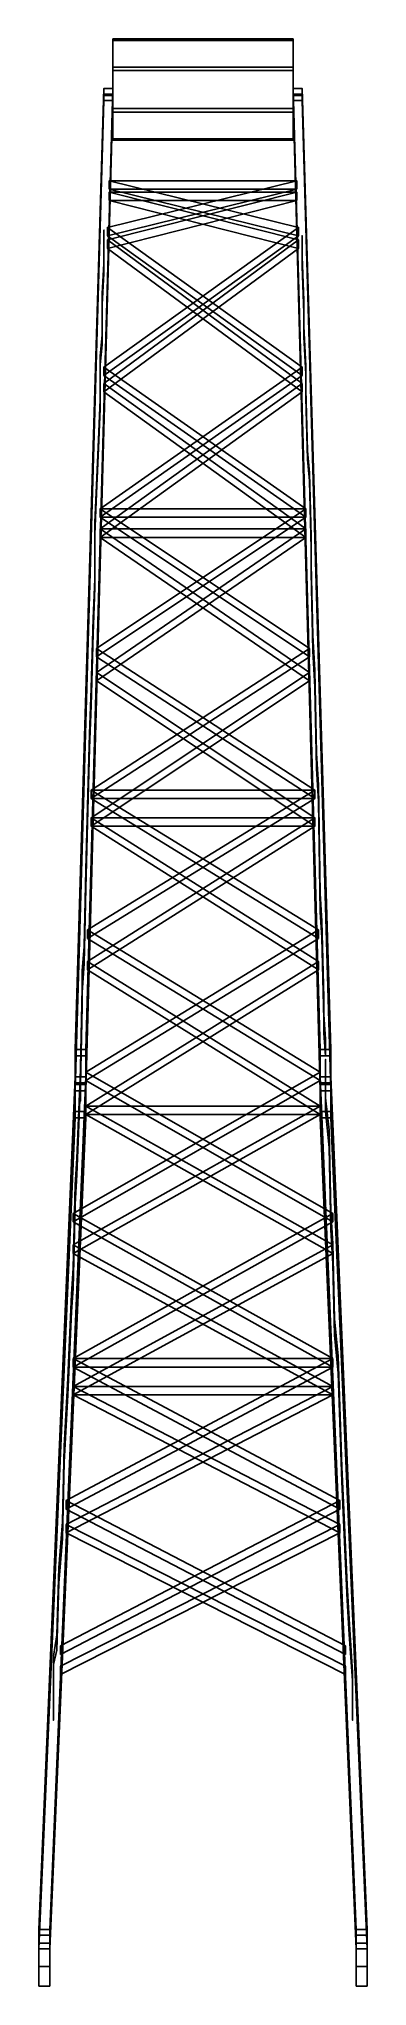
# Model space of a CAD drawing. Extents: x -0.9 to 0.9, y -0.2 to 10.7.
import ezdxf

# ---------------------------------------------------------------- set-up
doc = ezdxf.new("R2010")
doc.units = 0
doc.layers.add('ARM', color=3, linetype='CONTINUOUS')

msp = doc.modelspace()

# ---------------------------------------------------------------- linework, layer by layer
at = {"layer": 'ARM'}
for points in [[(-0.5, 10.648, 3.745), (-0.5, 10.48, 3.588), (-0.5, 10.25, 3.597), (-0.5, 10.656, 3.975)], [(-0.5, 10.656, 3.975), (-0.5, 10.25, 3.597), (-0.5, 10.094, 3.764), (-0.5, 10.499, 4.142)], [(-0.5, 10.648, 3.745), (-0.5, 10.656, 3.975), (0.5, 10.656, 3.975), (0.5, 10.648, 3.745)], [(-0.5, 10.656, 3.975), (-0.5, 10.499, 4.142), (0.5, 10.499, 4.142), (0.5, 10.656, 3.975)], [(-0.5, 10.48, 3.588), (-0.5, 10.648, 3.745), (0.5, 10.648, 3.745), (0.5, 10.48, 3.588)], [(0.5, 10.656, 3.975), (0.5, 10.102, 3.994), (0.5, 10.094, 3.764), (0.5, 10.648, 3.745)], [(0.5, 10.499, 4.142), (0.5, 10.27, 4.15), (0.5, 10.102, 3.994), (0.5, 10.656, 3.975)], [(0.5, 10.648, 3.745), (0.5, 10.094, 3.764), (0.5, 10.25, 3.597), (0.5, 10.48, 3.588)], [(-0.5, 10.499, 4.142), (-0.5, 10.094, 3.764), (-0.5, 10.102, 3.994), (-0.5, 10.27, 4.15)], [(-0.5, 10.499, 4.142), (-0.5, 10.27, 4.15), (0.5, 10.27, 4.15), (0.5, 10.499, 4.142)], [(-0.5, 10.381, 3.797), (-0.65, 5.045, 1.535), (-0.71, 5.045, 1.535), (-0.55, 10.381, 3.797)], [(-0.55, 10.381, 3.797), (-0.71, 5.045, 1.535), (-0.71, 5.01, 1.629), (-0.55, 10.349, 3.881)], [(-0.65, 5.01, 1.629), (-0.65, 5.045, 1.535), (-0.5, 10.381, 3.797), (-0.5, 10.349, 3.881)], [(-0.5, 10.349, 3.881), (-0.5, 10.381, 3.797), (-0.55, 10.381, 3.797), (-0.55, 10.349, 3.881)], [(-0.5, 10.25, 3.597), (-0.5, 10.48, 3.588), (0.5, 10.48, 3.588), (0.5, 10.25, 3.597)], [(0.55, 10.381, 3.797), (0.71, 5.045, 1.535), (0.65, 5.045, 1.535), (0.5, 10.381, 3.797)], [(0.65, 5.045, 1.535), (0.65, 5.01, 1.629), (0.5, 10.349, 3.881), (0.5, 10.381, 3.797)], [(0.5, 10.381, 3.797), (0.5, 10.349, 3.881), (0.55, 10.349, 3.881), (0.55, 10.381, 3.797)], [(0.55, 10.349, 3.881), (0.71, 5.01, 1.629), (0.71, 5.045, 1.535), (0.55, 10.381, 3.797)], [(-0.55, 10.349, 3.881), (-0.71, 5.01, 1.629), (-0.65, 5.01, 1.629), (-0.5, 10.349, 3.881)], [(-0.5, 10.342, 3.9), (-0.65, 4.852, 2.05), (-0.71, 4.852, 2.05), (-0.55, 10.342, 3.9)], [(-0.55, 10.342, 3.9), (-0.71, 4.852, 2.05), (-0.71, 4.817, 2.144), (-0.55, 10.314, 3.975)], [(-0.55, 10.314, 3.975), (-0.71, 4.817, 2.144), (-0.65, 4.817, 2.144), (-0.5, 10.314, 3.975)], [(-0.65, 4.817, 2.144), (-0.65, 4.852, 2.05), (-0.5, 10.342, 3.9), (-0.5, 10.314, 3.975)], [(-0.5, 10.314, 3.975), (-0.5, 10.342, 3.9), (-0.55, 10.342, 3.9), (-0.55, 10.314, 3.975)], [(-0.5, 10.27, 4.15), (-0.5, 10.102, 3.994), (0.5, 10.102, 3.994), (0.5, 10.27, 4.15)], [(0.5, 10.349, 3.881), (0.65, 5.01, 1.629), (0.71, 5.01, 1.629), (0.55, 10.349, 3.881)], [(0.55, 10.342, 3.9), (0.71, 4.852, 2.05), (0.65, 4.852, 2.05), (0.5, 10.342, 3.9)], [(0.65, 4.852, 2.05), (0.65, 4.817, 2.144), (0.5, 10.314, 3.975), (0.5, 10.342, 3.9)], [(0.5, 10.342, 3.9), (0.5, 10.314, 3.975), (0.55, 10.314, 3.975), (0.55, 10.342, 3.9)], [(0.5, 10.314, 3.975), (0.65, 4.817, 2.144), (0.71, 4.817, 2.144), (0.55, 10.314, 3.975)], [(0.55, 10.314, 3.975), (0.71, 4.817, 2.144), (0.71, 4.852, 2.05), (0.55, 10.342, 3.9)], [(-0.5, 10.094, 3.764), (-0.5, 10.25, 3.597), (0.5, 10.25, 3.597), (0.5, 10.094, 3.764)], [(-0.5, 10.102, 3.994), (-0.5, 10.094, 3.764), (0.5, 10.094, 3.764), (0.5, 10.102, 3.994)], [(0.52, 9.822, 3.577), (0.52, 9.869, 3.595), (-0.53, 9.61, 3.488), (-0.53, 9.563, 3.47)], [(-0.53, 9.563, 3.47), (-0.53, 9.61, 3.488), (0.52, 9.869, 3.595), (0.52, 9.822, 3.577)], [(0.52, 9.822, 3.577), (0.52, 9.869, 3.595), (-0.52, 9.869, 3.595), (-0.52, 9.822, 3.577)], [(-0.52, 9.822, 3.577), (-0.52, 9.869, 3.595), (0.52, 9.869, 3.595), (0.52, 9.822, 3.577)], [(-0.52, 9.822, 3.577), (-0.52, 9.869, 3.595), (0.53, 9.61, 3.488), (0.53, 9.563, 3.47)], [(0.53, 9.563, 3.47), (0.53, 9.61, 3.488), (-0.52, 9.869, 3.595), (-0.52, 9.822, 3.577)], [(0.52, 9.759, 3.746), (0.52, 9.806, 3.764), (-0.53, 9.54, 3.675), (-0.53, 9.493, 3.657)], [(-0.53, 9.493, 3.657), (-0.53, 9.54, 3.675), (0.52, 9.806, 3.764), (0.52, 9.759, 3.746)], [(-0.52, 9.759, 3.746), (-0.52, 9.806, 3.764), (0.53, 9.54, 3.675), (0.53, 9.493, 3.657)], [(0.53, 9.493, 3.657), (0.53, 9.54, 3.675), (-0.52, 9.806, 3.764), (-0.52, 9.759, 3.746)], [(0.52, 9.759, 3.746), (0.52, 9.806, 3.764), (-0.52, 9.806, 3.764), (-0.52, 9.759, 3.746)], [(-0.52, 9.759, 3.746), (-0.52, 9.806, 3.764), (0.52, 9.806, 3.764), (0.52, 9.759, 3.746)], [(0.53, 9.563, 3.47), (0.53, 9.61, 3.488), (-0.55, 8.834, 3.165), (-0.55, 8.787, 3.148)], [(-0.55, 8.787, 3.148), (-0.55, 8.834, 3.165), (0.53, 9.61, 3.488), (0.53, 9.563, 3.47)], [(-0.55, 9.548, 3.539), (-0.55, 9.595, 3.557), (-0.55, 9.41, 3.594), (-0.55, 9.354, 3.573)], [(-0.55, 9.354, 3.573), (-0.55, 9.41, 3.594), (-0.55, 9.595, 3.557), (-0.55, 9.548, 3.539)], [(0.53, 9.493, 3.657), (0.53, 9.54, 3.675), (-0.55, 8.743, 3.409), (-0.55, 8.696, 3.391)], [(-0.55, 8.696, 3.391), (-0.55, 8.743, 3.409), (0.53, 9.54, 3.675), (0.53, 9.493, 3.657)], [(-0.53, 9.563, 3.47), (-0.53, 9.61, 3.488), (0.55, 8.834, 3.165), (0.55, 8.787, 3.148)], [(0.55, 8.787, 3.148), (0.55, 8.834, 3.165), (-0.53, 9.61, 3.488), (-0.53, 9.563, 3.47)], [(-0.53, 9.493, 3.657), (-0.53, 9.54, 3.675), (0.55, 8.743, 3.409), (0.55, 8.696, 3.391)], [(0.55, 8.696, 3.391), (0.55, 8.743, 3.409), (-0.53, 9.54, 3.675), (-0.53, 9.493, 3.657)], [(0.55, 9.392, 3.47), (0.55, 9.449, 3.491), (0.55, 9.564, 3.641), (0.55, 9.517, 3.623)], [(0.55, 9.517, 3.623), (0.55, 9.564, 3.641), (0.55, 9.449, 3.491), (0.55, 9.392, 3.47)], [(-0.55, 9.41, 3.594), (-0.55, 9.354, 3.573), (-0.56, 9.181, 3.38), (-0.56, 9.243, 3.414)], [(-0.56, 9.243, 3.414), (-0.56, 9.181, 3.38), (-0.55, 9.354, 3.573), (-0.55, 9.41, 3.594)], [(0.56, 9.204, 3.517), (0.56, 9.135, 3.502), (0.55, 9.392, 3.47), (0.55, 9.449, 3.491)], [(0.55, 9.449, 3.491), (0.55, 9.392, 3.47), (0.56, 9.135, 3.502), (0.56, 9.204, 3.517)], [(-0.56, 8.957, 3.435), (-0.56, 9.013, 3.456), (-0.56, 9.243, 3.414), (-0.56, 9.181, 3.38)], [(-0.56, 9.181, 3.38), (-0.56, 9.243, 3.414), (-0.56, 9.013, 3.456), (-0.56, 8.957, 3.435)], [(0.56, 9.135, 3.502), (0.56, 9.204, 3.517), (0.56, 9.059, 3.335), (0.56, 9.003, 3.314)], [(0.56, 9.003, 3.314), (0.56, 9.059, 3.335), (0.56, 9.204, 3.517), (0.56, 9.135, 3.502)], [(-0.57, 8.894, 3.262), (-0.57, 8.847, 3.245), (-0.56, 8.957, 3.435), (-0.56, 9.013, 3.456)], [(-0.56, 9.013, 3.456), (-0.56, 8.957, 3.435), (-0.57, 8.847, 3.245), (-0.57, 8.894, 3.262)], [(0.56, 9.059, 3.335), (0.56, 9.003, 3.314), (0.57, 8.794, 3.385), (0.57, 8.841, 3.403)], [(0.57, 8.841, 3.403), (0.57, 8.794, 3.385), (0.56, 9.003, 3.314), (0.56, 9.059, 3.335)], [(-0.57, 8.847, 3.245), (-0.57, 8.894, 3.262), (-0.57, 8.654, 3.333), (-0.57, 8.603, 3.325)], [(-0.57, 8.603, 3.325), (-0.57, 8.654, 3.333), (-0.57, 8.894, 3.262), (-0.57, 8.847, 3.245)], [(-0.57, 8.001, 2.822), (-0.57, 8.048, 2.839), (0.55, 8.834, 3.165), (0.55, 8.787, 3.148)], [(0.55, 8.787, 3.148), (0.55, 8.834, 3.165), (-0.57, 8.048, 2.839), (-0.57, 8.001, 2.822)], [(-0.55, 8.787, 3.148), (-0.55, 8.834, 3.165), (0.57, 8.048, 2.839), (0.57, 8.001, 2.822)], [(0.57, 8.001, 2.822), (0.57, 8.048, 2.839), (-0.55, 8.834, 3.165), (-0.55, 8.787, 3.148)], [(0.57, 8.663, 3.165), (0.57, 8.71, 3.183), (0.57, 8.841, 3.403), (0.57, 8.794, 3.385)], [(0.57, 8.794, 3.385), (0.57, 8.841, 3.403), (0.57, 8.71, 3.183), (0.57, 8.663, 3.165)], [(-0.58, 8.432, 3.068), (-0.58, 8.385, 3.051), (-0.57, 8.603, 3.325), (-0.57, 8.654, 3.333)], [(-0.57, 8.654, 3.333), (-0.57, 8.603, 3.325), (-0.58, 8.385, 3.051), (-0.58, 8.432, 3.068)], [(-0.57, 7.889, 3.122), (-0.57, 7.936, 3.139), (0.55, 8.743, 3.409), (0.55, 8.696, 3.391)], [(0.55, 8.696, 3.391), (0.55, 8.743, 3.409), (-0.57, 7.936, 3.139), (-0.57, 7.889, 3.122)], [(-0.55, 8.696, 3.391), (-0.55, 8.743, 3.409), (0.57, 7.936, 3.139), (0.57, 7.889, 3.122)], [(0.57, 7.889, 3.122), (0.57, 7.936, 3.139), (-0.55, 8.743, 3.409), (-0.55, 8.696, 3.391)], [(0.57, 8.71, 3.183), (0.57, 8.663, 3.165), (0.58, 8.322, 3.22), (0.58, 8.369, 3.237)], [(0.58, 8.369, 3.237), (0.58, 8.322, 3.22), (0.57, 8.663, 3.165), (0.57, 8.71, 3.183)], [(-0.58, 8.385, 3.051), (-0.58, 8.432, 3.068), (-0.59, 8.178, 3.176), (-0.59, 8.132, 3.159)], [(-0.59, 8.132, 3.159), (-0.59, 8.178, 3.176), (-0.58, 8.432, 3.068), (-0.58, 8.385, 3.051)], [(0.58, 8.322, 3.22), (0.58, 8.369, 3.237), (0.59, 8.248, 2.989), (0.59, 8.202, 2.972)], [(0.59, 8.202, 2.972), (0.59, 8.248, 2.989), (0.58, 8.369, 3.237), (0.58, 8.322, 3.22)], [(0.59, 8.248, 2.989), (0.59, 8.202, 2.972), (0.6, 7.828, 3.056), (0.6, 7.894, 3.081)], [(0.6, 7.894, 3.081), (0.6, 7.828, 3.056), (0.59, 8.202, 2.972), (0.59, 8.248, 2.989)], [(-0.59, 8.178, 3.176), (-0.59, 8.132, 3.159), (-0.6, 7.905, 2.85), (-0.6, 7.971, 2.875)], [(-0.6, 7.971, 2.875), (-0.6, 7.905, 2.85), (-0.59, 8.132, 3.159), (-0.59, 8.178, 3.176)], [(0.57, 8.001, 2.822), (0.57, 8.048, 2.839), (-0.59, 7.272, 2.517), (-0.59, 7.225, 2.5)], [(-0.59, 7.225, 2.5), (-0.59, 7.272, 2.517), (0.57, 8.048, 2.839), (0.57, 8.001, 2.822)], [(-0.57, 8.001, 2.822), (-0.57, 8.048, 2.839), (0.57, 8.048, 2.839), (0.57, 8.001, 2.822)], [(0.57, 8.001, 2.822), (0.57, 8.048, 2.839), (-0.57, 8.048, 2.839), (-0.57, 8.001, 2.822)], [(-0.57, 8.001, 2.822), (-0.57, 8.048, 2.839), (0.59, 7.272, 2.517), (0.59, 7.225, 2.5)], [(0.59, 7.225, 2.5), (0.59, 7.272, 2.517), (-0.57, 8.048, 2.839), (-0.57, 8.001, 2.822)], [(-0.6, 7.905, 2.85), (-0.6, 7.971, 2.875), (-0.6, 7.656, 3.003), (-0.6, 7.609, 2.985)], [(-0.6, 7.609, 2.985), (-0.6, 7.656, 3.003), (-0.6, 7.971, 2.875), (-0.6, 7.905, 2.85)], [(0.57, 7.889, 3.122), (0.57, 7.936, 3.139), (-0.59, 7.139, 2.873), (-0.59, 7.092, 2.856)], [(-0.59, 7.092, 2.856), (-0.59, 7.139, 2.873), (0.57, 7.936, 3.139), (0.57, 7.889, 3.122)], [(-0.57, 7.889, 3.122), (-0.57, 7.936, 3.139), (0.59, 7.139, 2.873), (0.59, 7.092, 2.856)], [(0.59, 7.092, 2.856), (0.59, 7.139, 2.873), (-0.57, 7.936, 3.139), (-0.57, 7.889, 3.122)], [(-0.57, 7.889, 3.122), (-0.57, 7.936, 3.139), (0.57, 7.936, 3.139), (0.57, 7.889, 3.122)], [(0.57, 7.889, 3.122), (0.57, 7.936, 3.139), (-0.57, 7.936, 3.139), (-0.57, 7.889, 3.122)], [(0.6, 7.693, 2.76), (0.6, 7.74, 2.778), (0.6, 7.894, 3.081), (0.6, 7.828, 3.056)], [(0.6, 7.828, 3.056), (0.6, 7.894, 3.081), (0.6, 7.74, 2.778), (0.6, 7.693, 2.76)], [(0.6, 7.74, 2.778), (0.6, 7.693, 2.76), (0.61, 7.259, 2.865), (0.61, 7.344, 2.896)], [(0.61, 7.344, 2.896), (0.61, 7.259, 2.865), (0.6, 7.693, 2.76), (0.6, 7.74, 2.778)], [(-0.61, 7.438, 2.643), (-0.61, 7.354, 2.612), (-0.6, 7.609, 2.985), (-0.6, 7.656, 3.003)], [(-0.6, 7.656, 3.003), (-0.6, 7.609, 2.985), (-0.61, 7.354, 2.612), (-0.61, 7.438, 2.643)], [(-0.61, 7.354, 2.612), (-0.61, 7.438, 2.643), (-0.62, 7.05, 2.797), (-0.62, 6.956, 2.762)], [(-0.62, 6.956, 2.762), (-0.62, 7.05, 2.797), (-0.61, 7.438, 2.643), (-0.61, 7.354, 2.612)], [(-0.62, 6.439, 2.174), (-0.62, 6.486, 2.191), (0.59, 7.272, 2.517), (0.59, 7.225, 2.5)], [(0.59, 7.225, 2.5), (0.59, 7.272, 2.517), (-0.62, 6.486, 2.191), (-0.62, 6.439, 2.174)], [(-0.59, 7.225, 2.5), (-0.59, 7.272, 2.517), (0.62, 6.486, 2.191), (0.62, 6.439, 2.174)], [(0.62, 6.439, 2.174), (0.62, 6.486, 2.191), (-0.59, 7.272, 2.517), (-0.59, 7.225, 2.5)], [(0.61, 7.259, 2.865), (0.61, 7.344, 2.896), (0.62, 7.151, 2.525), (0.62, 7.058, 2.49)], [(0.62, 7.058, 2.49), (0.62, 7.151, 2.525), (0.61, 7.344, 2.896), (0.61, 7.259, 2.865)], [(-0.62, 6.285, 2.586), (-0.62, 6.332, 2.604), (0.59, 7.139, 2.873), (0.59, 7.092, 2.856)], [(0.59, 7.092, 2.856), (0.59, 7.139, 2.873), (-0.62, 6.332, 2.604), (-0.62, 6.285, 2.586)], [(-0.59, 7.092, 2.856), (-0.59, 7.139, 2.873), (0.62, 6.332, 2.604), (0.62, 6.285, 2.586)], [(0.62, 6.285, 2.586), (0.62, 6.332, 2.604), (-0.59, 7.139, 2.873), (-0.59, 7.092, 2.856)], [(0.63, 6.69, 2.673), (0.63, 6.606, 2.642), (0.62, 7.058, 2.49), (0.62, 7.151, 2.525)], [(0.62, 7.151, 2.525), (0.62, 7.058, 2.49), (0.63, 6.606, 2.642), (0.63, 6.69, 2.673)], [(-0.63, 6.799, 2.383), (-0.63, 6.718, 2.342), (-0.62, 6.956, 2.762), (-0.62, 7.05, 2.797)], [(-0.62, 7.05, 2.797), (-0.62, 6.956, 2.762), (-0.63, 6.718, 2.342), (-0.63, 6.799, 2.383)], [(-0.63, 6.718, 2.342), (-0.63, 6.799, 2.383), (-0.64, 6.396, 2.574), (-0.64, 6.303, 2.539)], [(-0.64, 6.303, 2.539), (-0.64, 6.396, 2.574), (-0.63, 6.799, 2.383), (-0.63, 6.718, 2.342)], [(0.64, 6.422, 2.221), (0.64, 6.516, 2.256), (0.63, 6.69, 2.673), (0.63, 6.606, 2.642)], [(0.63, 6.606, 2.642), (0.63, 6.69, 2.673), (0.64, 6.516, 2.256), (0.64, 6.422, 2.221)], [(-0.64, 5.663, 1.852), (-0.64, 5.71, 1.869), (0.62, 6.486, 2.191), (0.62, 6.439, 2.174)], [(0.62, 6.439, 2.174), (0.62, 6.486, 2.191), (-0.64, 5.71, 1.869), (-0.64, 5.663, 1.852)], [(-0.62, 6.439, 2.174), (-0.62, 6.486, 2.191), (0.64, 5.71, 1.869), (0.64, 5.663, 1.852)], [(0.64, 5.663, 1.852), (0.64, 5.71, 1.869), (-0.62, 6.486, 2.191), (-0.62, 6.439, 2.174)], [(0.62, 6.439, 2.174), (0.62, 6.486, 2.191), (-0.62, 6.486, 2.191), (-0.62, 6.439, 2.174)], [(-0.62, 6.439, 2.174), (-0.62, 6.486, 2.191), (0.62, 6.486, 2.191), (0.62, 6.439, 2.174)], [(0.65, 5.912, 2.414), (0.65, 5.809, 2.376), (0.64, 6.422, 2.221), (0.64, 6.516, 2.256)], [(0.64, 6.516, 2.256), (0.64, 6.422, 2.221), (0.65, 5.809, 2.376), (0.65, 5.912, 2.414)], [(-0.64, 6.396, 2.574), (-0.64, 6.303, 2.539), (-0.65, 5.942, 2.02), (-0.65, 6.045, 2.058)], [(-0.65, 6.045, 2.058), (-0.65, 5.942, 2.02), (-0.64, 6.303, 2.539), (-0.64, 6.396, 2.574)], [(-0.64, 5.488, 2.32), (-0.64, 5.535, 2.337), (0.62, 6.332, 2.604), (0.62, 6.285, 2.586)], [(0.62, 6.285, 2.586), (0.62, 6.332, 2.604), (-0.64, 5.535, 2.337), (-0.64, 5.488, 2.32)], [(0.62, 6.285, 2.586), (0.62, 6.332, 2.604), (-0.62, 6.332, 2.604), (-0.62, 6.285, 2.586)], [(-0.62, 6.285, 2.586), (-0.62, 6.332, 2.604), (0.62, 6.332, 2.604), (0.62, 6.285, 2.586)], [(-0.62, 6.285, 2.586), (-0.62, 6.332, 2.604), (0.64, 5.535, 2.337), (0.64, 5.488, 2.32)], [(0.64, 5.488, 2.32), (0.64, 5.535, 2.337), (-0.62, 6.332, 2.604), (-0.62, 6.285, 2.586)], [(-0.65, 5.942, 2.02), (-0.65, 6.045, 2.058), (-0.66, 5.618, 2.315), (-0.66, 5.524, 2.28)], [(-0.66, 5.524, 2.28), (-0.66, 5.618, 2.315), (-0.65, 6.045, 2.058), (-0.65, 5.942, 2.02)], [(0.66, 5.668, 1.896), (0.66, 5.758, 1.94), (0.65, 5.912, 2.414), (0.65, 5.809, 2.376)], [(0.65, 5.809, 2.376), (0.65, 5.912, 2.414), (0.66, 5.758, 1.94), (0.66, 5.668, 1.896)], [(0.67, 5.333, 2.219), (0.67, 5.212, 2.174), (0.66, 5.668, 1.896), (0.66, 5.758, 1.94)], [(0.66, 5.758, 1.94), (0.66, 5.668, 1.896), (0.67, 5.212, 2.174), (0.67, 5.333, 2.219)], [(0.64, 5.663, 1.852), (0.64, 5.71, 1.869), (-0.65, 4.921, 1.553), (-0.65, 4.874, 1.535)], [(-0.65, 4.874, 1.535), (-0.65, 4.921, 1.553), (0.64, 5.71, 1.869), (0.64, 5.663, 1.852)], [(0.65, 4.874, 1.535), (0.65, 4.921, 1.553), (-0.64, 5.71, 1.869), (-0.64, 5.663, 1.852)], [(-0.64, 5.663, 1.852), (-0.64, 5.71, 1.869), (0.65, 4.921, 1.553), (0.65, 4.874, 1.535)], [(-0.67, 5.484, 1.817), (-0.67, 5.362, 1.771), (-0.66, 5.524, 2.28), (-0.66, 5.618, 2.315)], [(-0.66, 5.618, 2.315), (-0.66, 5.524, 2.28), (-0.67, 5.362, 1.771), (-0.67, 5.484, 1.817)], [(0.64, 5.488, 2.32), (0.64, 5.535, 2.337), (-0.65, 4.732, 2.059), (-0.65, 4.685, 2.041)], [(-0.65, 4.685, 2.041), (-0.65, 4.732, 2.059), (0.64, 5.535, 2.337), (0.64, 5.488, 2.32)], [(0.65, 4.685, 2.041), (0.65, 4.732, 2.059), (-0.64, 5.535, 2.337), (-0.64, 5.488, 2.32)], [(-0.64, 5.488, 2.32), (-0.64, 5.535, 2.337), (0.65, 4.732, 2.059), (0.65, 4.685, 2.041)], [(-0.67, 5.287, 1.743), (-0.67, 5.39, 1.782), (-0.68, 4.946, 2.085), (-0.68, 4.852, 2.05)], [(-0.68, 4.852, 2.05), (-0.68, 4.946, 2.085), (-0.67, 5.39, 1.782), (-0.67, 5.287, 1.743)], [(0.67, 5.137, 2.146), (0.67, 5.24, 2.184), (0.68, 5.103, 1.664), (0.68, 5.01, 1.629)], [(0.68, 5.01, 1.629), (0.68, 5.103, 1.664), (0.67, 5.24, 2.184), (0.67, 5.137, 2.146)], [(-0.65, 5.045, 1.535), (-0.65, 4.895, 1.479), (-0.71, 4.895, 1.479), (-0.71, 5.045, 1.535)], [(-0.71, 4.895, 1.479), (-0.71, 4.86, 1.573), (-0.71, 5.01, 1.629), (-0.71, 5.045, 1.535)], [(-0.71, 5.01, 1.629), (-0.71, 4.86, 1.573), (-0.65, 4.86, 1.573), (-0.65, 5.01, 1.629)], [(-0.68, 4.759, 2.015), (-0.68, 4.833, 2.043), (-0.68, 4.991, 1.622), (-0.68, 4.916, 1.594)], [(-0.68, 4.916, 1.594), (-0.68, 4.991, 1.622), (-0.68, 4.833, 2.043), (-0.68, 4.759, 2.015)], [(-0.65, 5.01, 1.629), (-0.65, 4.86, 1.573), (-0.65, 4.895, 1.479), (-0.65, 5.045, 1.535)], [(0.71, 5.045, 1.535), (0.71, 4.895, 1.479), (0.65, 4.895, 1.479), (0.65, 5.045, 1.535)], [(0.65, 5.045, 1.535), (0.65, 4.895, 1.479), (0.65, 4.86, 1.573), (0.65, 5.01, 1.629)], [(0.65, 5.01, 1.629), (0.65, 4.86, 1.573), (0.71, 4.86, 1.573), (0.71, 5.01, 1.629)], [(0.68, 4.916, 1.594), (0.68, 4.991, 1.622), (0.68, 4.833, 2.043), (0.68, 4.759, 2.015)], [(0.68, 4.759, 2.015), (0.68, 4.833, 2.043), (0.68, 4.991, 1.622), (0.68, 4.916, 1.594)], [(0.71, 4.86, 1.573), (0.71, 4.895, 1.479), (0.71, 5.045, 1.535), (0.71, 5.01, 1.629)], [(-0.91, 0.161, -0.109), (-0.71, 4.895, 1.479), (-0.65, 4.895, 1.479), (-0.85, 0.161, -0.109)], [(-0.71, 4.86, 1.573), (-0.71, 4.895, 1.479), (-0.91, 0.161, -0.109), (-0.91, 0.13, -0.025)], [(-0.85, 0.161, -0.109), (-0.65, 4.895, 1.479), (-0.65, 4.86, 1.573), (-0.85, 0.13, -0.025)], [(-0.72, 4.09, 1.263), (-0.72, 4.136, 1.281), (0.65, 4.921, 1.553), (0.65, 4.874, 1.535)], [(0.65, 4.874, 1.535), (0.65, 4.921, 1.553), (-0.72, 4.136, 1.281), (-0.72, 4.09, 1.263)], [(-0.7, 4.35, 1.852), (-0.7, 4.44, 1.896), (-0.68, 4.935, 1.601), (-0.68, 4.86, 1.573)], [(-0.68, 4.86, 1.573), (-0.68, 4.935, 1.601), (-0.7, 4.44, 1.896), (-0.7, 4.35, 1.852)], [(-0.65, 4.874, 1.535), (-0.65, 4.921, 1.553), (0.72, 4.136, 1.281), (0.72, 4.09, 1.263)], [(0.72, 4.09, 1.263), (0.72, 4.136, 1.281), (-0.65, 4.921, 1.553), (-0.65, 4.874, 1.535)], [(0.85, 0.161, -0.109), (0.65, 4.895, 1.479), (0.71, 4.895, 1.479), (0.91, 0.161, -0.109)], [(0.85, 0.13, -0.025), (0.65, 4.86, 1.573), (0.65, 4.895, 1.479), (0.85, 0.161, -0.109)], [(0.71, 4.895, 1.479), (0.71, 4.86, 1.573), (0.91, 0.13, -0.025), (0.91, 0.161, -0.109)], [(-0.85, 0.13, -0.025), (-0.65, 4.86, 1.573), (-0.71, 4.86, 1.573), (-0.91, 0.13, -0.025)], [(-0.71, 4.702, 1.994), (-0.71, 4.667, 2.088), (-0.71, 4.817, 2.144), (-0.71, 4.852, 2.05)], [(-0.65, 4.852, 2.05), (-0.65, 4.702, 1.994), (-0.71, 4.702, 1.994), (-0.71, 4.852, 2.05)], [(-0.71, 4.817, 2.144), (-0.71, 4.667, 2.088), (-0.65, 4.667, 2.088), (-0.65, 4.817, 2.144)], [(-0.65, 4.817, 2.144), (-0.65, 4.667, 2.088), (-0.65, 4.702, 1.994), (-0.65, 4.852, 2.05)], [(0.91, 0.13, -0.025), (0.71, 4.86, 1.573), (0.65, 4.86, 1.573), (0.85, 0.13, -0.025)], [(0.71, 4.852, 2.05), (0.71, 4.702, 1.994), (0.65, 4.702, 1.994), (0.65, 4.852, 2.05)], [(0.65, 4.852, 2.05), (0.65, 4.702, 1.994), (0.65, 4.667, 2.088), (0.65, 4.817, 2.144)], [(0.65, 4.817, 2.144), (0.65, 4.667, 2.088), (0.71, 4.667, 2.088), (0.71, 4.817, 2.144)], [(0.7, 4.501, 1.449), (0.7, 4.598, 1.475), (0.68, 4.777, 2.022), (0.68, 4.702, 1.994)], [(0.68, 4.702, 1.994), (0.68, 4.777, 2.022), (0.7, 4.598, 1.475), (0.7, 4.501, 1.449)], [(0.71, 4.667, 2.088), (0.71, 4.702, 1.994), (0.71, 4.852, 2.05), (0.71, 4.817, 2.144)], [(-0.91, 0.084, 0.097), (-0.71, 4.702, 1.994), (-0.65, 4.702, 1.994), (-0.85, 0.084, 0.097)], [(-0.71, 4.667, 2.088), (-0.71, 4.702, 1.994), (-0.91, 0.084, 0.097), (-0.91, 0.053, 0.181)], [(-0.85, 0.053, 0.181), (-0.65, 4.667, 2.088), (-0.71, 4.667, 2.088), (-0.91, 0.053, 0.181)], [(-0.85, 0.084, 0.097), (-0.65, 4.702, 1.994), (-0.65, 4.667, 2.088), (-0.85, 0.053, 0.181)], [(-0.72, 3.914, 1.732), (-0.72, 3.961, 1.749), (0.65, 4.732, 2.059), (0.65, 4.685, 2.041)], [(0.65, 4.685, 2.041), (0.65, 4.732, 2.059), (-0.72, 3.961, 1.749), (-0.72, 3.914, 1.732)], [(-0.65, 4.685, 2.041), (-0.65, 4.732, 2.059), (0.72, 3.961, 1.749), (0.72, 3.914, 1.732)], [(0.72, 3.914, 1.732), (0.72, 3.961, 1.749), (-0.65, 4.732, 2.059), (-0.65, 4.685, 2.041)], [(-0.65, 4.685, 2.041), (-0.65, 4.732, 2.059), (0.65, 4.732, 2.059), (0.65, 4.685, 2.041)], [(0.65, 4.685, 2.041), (0.65, 4.732, 2.059), (-0.65, 4.732, 2.059), (-0.65, 4.685, 2.041)], [(0.85, 0.084, 0.097), (0.65, 4.702, 1.994), (0.71, 4.702, 1.994), (0.91, 0.084, 0.097)], [(0.85, 0.053, 0.181), (0.65, 4.667, 2.088), (0.65, 4.702, 1.994), (0.85, 0.084, 0.097)], [(0.91, 0.053, 0.181), (0.71, 4.667, 2.088), (0.65, 4.667, 2.088), (0.85, 0.053, 0.181)], [(0.71, 4.702, 1.994), (0.71, 4.667, 2.088), (0.91, 0.053, 0.181), (0.91, 0.084, 0.097)], [(0.7, 4.598, 1.475), (0.7, 4.501, 1.449), (0.71, 4.044, 1.727), (0.71, 4.144, 1.775)], [(0.71, 4.144, 1.775), (0.71, 4.044, 1.727), (0.7, 4.501, 1.449), (0.7, 4.598, 1.475)], [(-0.7, 4.44, 1.896), (-0.7, 4.35, 1.852), (-0.71, 4.188, 1.343), (-0.71, 4.294, 1.372)], [(-0.71, 4.294, 1.372), (-0.71, 4.188, 1.343), (-0.7, 4.35, 1.852), (-0.7, 4.44, 1.896)], [(-0.71, 4.188, 1.343), (-0.71, 4.294, 1.372), (-0.72, 3.832, 1.637), (-0.72, 3.72, 1.595)], [(-0.72, 3.72, 1.595), (-0.72, 3.832, 1.637), (-0.71, 4.294, 1.372), (-0.71, 4.188, 1.343)], [(-0.72, 3.283, 0.994), (-0.72, 3.33, 1.011), (0.72, 4.136, 1.281), (0.72, 4.09, 1.263)], [(0.72, 4.09, 1.263), (0.72, 4.136, 1.281), (-0.72, 3.33, 1.011), (-0.72, 3.283, 0.994)], [(0.72, 3.283, 0.994), (0.72, 3.33, 1.011), (-0.72, 4.136, 1.281), (-0.72, 4.09, 1.263)], [(-0.72, 4.09, 1.263), (-0.72, 4.136, 1.281), (0.72, 3.33, 1.011), (0.72, 3.283, 0.994)], [(0.71, 4.044, 1.727), (0.71, 4.144, 1.775), (0.72, 3.969, 1.272), (0.72, 3.857, 1.23)], [(0.72, 3.857, 1.23), (0.72, 3.969, 1.272), (0.71, 4.144, 1.775), (0.71, 4.044, 1.727)], [(0.72, 3.129, 1.406), (0.72, 3.176, 1.423), (-0.72, 3.961, 1.749), (-0.72, 3.914, 1.732)], [(-0.72, 3.914, 1.732), (-0.72, 3.961, 1.749), (0.72, 3.176, 1.423), (0.72, 3.129, 1.406)], [(-0.72, 3.129, 1.406), (-0.72, 3.176, 1.423), (0.72, 3.961, 1.749), (0.72, 3.914, 1.732)], [(0.72, 3.914, 1.732), (0.72, 3.961, 1.749), (-0.72, 3.176, 1.423), (-0.72, 3.129, 1.406)], [(0.72, 3.969, 1.272), (0.72, 3.857, 1.23), (0.73, 3.461, 1.487), (0.73, 3.551, 1.532)], [(0.73, 3.551, 1.532), (0.73, 3.461, 1.487), (0.72, 3.857, 1.23), (0.72, 3.969, 1.272)], [(-0.72, 3.832, 1.637), (-0.72, 3.72, 1.595), (-0.73, 3.591, 1.141), (-0.73, 3.688, 1.167)], [(-0.73, 3.688, 1.167), (-0.73, 3.591, 1.141), (-0.72, 3.72, 1.595), (-0.72, 3.832, 1.637)], [(-0.73, 3.591, 1.141), (-0.73, 3.688, 1.167), (-0.75, 3.221, 1.387), (-0.75, 3.128, 1.352)], [(-0.75, 3.128, 1.352), (-0.75, 3.221, 1.387), (-0.73, 3.688, 1.167), (-0.73, 3.591, 1.141)], [(0.73, 3.461, 1.487), (0.73, 3.551, 1.532), (0.75, 3.344, 1.059), (0.75, 3.25, 1.024)], [(0.75, 3.25, 1.024), (0.75, 3.344, 1.059), (0.73, 3.551, 1.532), (0.73, 3.461, 1.487)], [(-0.76, 2.495, 0.731), (-0.76, 2.542, 0.749), (0.72, 3.33, 1.011), (0.72, 3.283, 0.994)], [(0.72, 3.283, 0.994), (0.72, 3.33, 1.011), (-0.76, 2.542, 0.749), (-0.76, 2.495, 0.731)], [(-0.72, 3.283, 0.994), (-0.72, 3.33, 1.011), (0.72, 3.33, 1.011), (0.72, 3.283, 0.994)], [(0.72, 3.283, 0.994), (0.72, 3.33, 1.011), (-0.72, 3.33, 1.011), (-0.72, 3.283, 0.994)], [(-0.72, 3.283, 0.994), (-0.72, 3.33, 1.011), (0.76, 2.542, 0.749), (0.76, 2.495, 0.731)], [(0.76, 2.495, 0.731), (0.76, 2.542, 0.749), (-0.72, 3.33, 1.011), (-0.72, 3.283, 0.994)], [(0.77, 2.728, 1.192), (0.77, 2.647, 1.151), (0.75, 3.25, 1.024), (0.75, 3.344, 1.059)], [(0.75, 3.344, 1.059), (0.75, 3.25, 1.024), (0.77, 2.647, 1.151), (0.77, 2.728, 1.192)], [(-0.77, 2.844, 0.883), (-0.77, 2.756, 0.861), (-0.75, 3.128, 1.352), (-0.75, 3.221, 1.387)], [(-0.75, 3.221, 1.387), (-0.75, 3.128, 1.352), (-0.77, 2.756, 0.861), (-0.77, 2.844, 0.883)], [(-0.76, 2.362, 1.087), (-0.76, 2.409, 1.105), (0.72, 3.176, 1.423), (0.72, 3.129, 1.406)], [(0.72, 3.129, 1.406), (0.72, 3.176, 1.423), (-0.76, 2.409, 1.105), (-0.76, 2.362, 1.087)], [(-0.72, 3.129, 1.406), (-0.72, 3.176, 1.423), (0.76, 2.409, 1.105), (0.76, 2.362, 1.087)], [(0.76, 2.362, 1.087), (0.76, 2.409, 1.105), (-0.72, 3.176, 1.423), (-0.72, 3.129, 1.406)], [(-0.72, 3.129, 1.406), (-0.72, 3.176, 1.423), (0.72, 3.176, 1.423), (0.72, 3.129, 1.406)], [(0.72, 3.129, 1.406), (0.72, 3.176, 1.423), (-0.72, 3.176, 1.423), (-0.72, 3.129, 1.406)], [(-0.78, 2.332, 1.023), (-0.78, 2.423, 1.067), (-0.77, 2.844, 0.883), (-0.77, 2.756, 0.861)], [(-0.77, 2.756, 0.861), (-0.77, 2.844, 0.883), (-0.78, 2.423, 1.067), (-0.78, 2.332, 1.023)], [(0.78, 2.434, 0.751), (0.78, 2.531, 0.777), (0.77, 2.728, 1.192), (0.77, 2.647, 1.151)], [(0.77, 2.647, 1.151), (0.77, 2.728, 1.192), (0.78, 2.531, 0.777), (0.78, 2.434, 0.751)], [(-0.79, 1.688, 0.462), (-0.79, 1.735, 0.479), (0.76, 2.542, 0.749), (0.76, 2.495, 0.731)], [(0.76, 2.495, 0.731), (0.76, 2.542, 0.749), (-0.79, 1.735, 0.479), (-0.79, 1.688, 0.462)], [(0.79, 1.688, 0.462), (0.79, 1.735, 0.479), (-0.76, 2.542, 0.749), (-0.76, 2.495, 0.731)], [(-0.76, 2.495, 0.731), (-0.76, 2.542, 0.749), (0.79, 1.735, 0.479), (0.79, 1.688, 0.462)], [(0.78, 2.531, 0.777), (0.78, 2.434, 0.751), (0.8, 1.989, 0.884), (0.8, 2.074, 0.915)], [(0.8, 2.074, 0.915), (0.8, 1.989, 0.884), (0.78, 2.434, 0.751), (0.78, 2.531, 0.777)], [(-0.78, 2.423, 1.067), (-0.78, 2.332, 1.023), (-0.8, 2.084, 0.631), (-0.8, 2.168, 0.662)], [(-0.8, 2.168, 0.662), (-0.8, 2.084, 0.631), (-0.78, 2.332, 1.023), (-0.78, 2.423, 1.067)], [(-0.79, 1.576, 0.761), (-0.79, 1.623, 0.779), (0.76, 2.409, 1.105), (0.76, 2.362, 1.087)], [(0.76, 2.362, 1.087), (0.76, 2.409, 1.105), (-0.79, 1.623, 0.779), (-0.79, 1.576, 0.761)], [(0.79, 1.576, 0.761), (0.79, 1.623, 0.779), (-0.76, 2.409, 1.105), (-0.76, 2.362, 1.087)], [(-0.76, 2.362, 1.087), (-0.76, 2.409, 1.105), (0.79, 1.623, 0.779), (0.79, 1.576, 0.761)], [(-0.81, 1.712, 0.769), (-0.81, 1.796, 0.801), (-0.8, 2.168, 0.662), (-0.8, 2.084, 0.631)], [(-0.8, 2.084, 0.631), (-0.8, 2.168, 0.662), (-0.81, 1.796, 0.801), (-0.81, 1.712, 0.769)], [(0.81, 1.799, 0.535), (0.81, 1.884, 0.567), (0.8, 2.074, 0.915), (0.8, 1.989, 0.884)], [(0.8, 1.989, 0.884), (0.8, 2.074, 0.915), (0.81, 1.884, 0.567), (0.81, 1.799, 0.535)], [(0.83, 1.59, 0.724), (0.83, 1.543, 0.706), (0.81, 1.799, 0.535), (0.81, 1.884, 0.567)], [(0.81, 1.884, 0.567), (0.81, 1.799, 0.535), (0.83, 1.543, 0.706), (0.83, 1.59, 0.724)], [(-0.83, 1.678, 0.49), (-0.83, 1.631, 0.472), (-0.81, 1.712, 0.769), (-0.81, 1.796, 0.801)], [(-0.81, 1.796, 0.801), (-0.81, 1.712, 0.769), (-0.83, 1.631, 0.472), (-0.83, 1.678, 0.49)], [(-0.83, 1.341, 0.62), (-0.83, 1.406, 0.644), (-0.83, 1.678, 0.49), (-0.83, 1.631, 0.472)], [(-0.83, 1.631, 0.472), (-0.83, 1.678, 0.49), (-0.83, 1.406, 0.644), (-0.83, 1.341, 0.62)], [(0.83, 1.421, 0.404), (0.83, 1.487, 0.429), (0.83, 1.59, 0.724), (0.83, 1.543, 0.706)], [(0.83, 1.543, 0.706), (0.83, 1.59, 0.724), (0.83, 1.487, 0.429), (0.83, 1.421, 0.404)], [(-0.83, 1.322, 0.613), (-0.83, 1.397, 0.641), (-0.83, 1.477, 0.425), (-0.83, 1.403, 0.397)], [(-0.83, 1.403, 0.397), (-0.83, 1.477, 0.425), (-0.83, 1.397, 0.641), (-0.83, 1.322, 0.613)], [(0.83, 1.403, 0.397), (0.83, 1.477, 0.425), (0.83, 1.397, 0.641), (0.83, 1.322, 0.613)], [(0.83, 1.322, 0.613), (0.83, 1.397, 0.641), (0.83, 1.477, 0.425), (0.83, 1.403, 0.397)], [(-0.91, -0.045, -0.186), (-0.91, 0.161, -0.109), (-0.85, 0.161, -0.109), (-0.85, -0.045, -0.186)], [(-0.91, 0.053, 0.181), (-0.91, 0.161, -0.109), (-0.91, -0.045, -0.186), (-0.91, -0.153, 0.104)], [(-0.85, 0.084, 0.097), (-0.85, 0.13, -0.025), (-0.91, 0.13, -0.025), (-0.91, 0.084, 0.097)], [(-0.85, -0.045, -0.186), (-0.85, 0.161, -0.109), (-0.85, 0.053, 0.181), (-0.85, -0.153, 0.104)], [(0.85, -0.045, -0.186), (0.85, 0.161, -0.109), (0.91, 0.161, -0.109), (0.91, -0.045, -0.186)], [(0.85, -0.153, 0.104), (0.85, 0.053, 0.181), (0.85, 0.161, -0.109), (0.85, -0.045, -0.186)], [(0.85, 0.13, -0.025), (0.85, 0.084, 0.097), (0.91, 0.084, 0.097), (0.91, 0.13, -0.025)], [(0.91, 0.161, -0.109), (0.91, 0.053, 0.181), (0.91, -0.153, 0.104), (0.91, -0.045, -0.186)], [(-0.85, -0.153, 0.104), (-0.85, 0.053, 0.181), (-0.91, 0.053, 0.181), (-0.91, -0.153, 0.104)], [(0.91, -0.153, 0.104), (0.91, 0.053, 0.181), (0.85, 0.053, 0.181), (0.85, -0.153, 0.104)], [(-0.91, -0.153, 0.104), (-0.91, -0.045, -0.186), (-0.85, -0.045, -0.186), (-0.85, -0.153, 0.104)], [(0.91, -0.045, -0.186), (0.91, -0.153, 0.104), (0.85, -0.153, 0.104), (0.85, -0.045, -0.186)]]:
    msp.add_3dface(points, dxfattribs=at)

doc.saveas('drawing.dxf')
